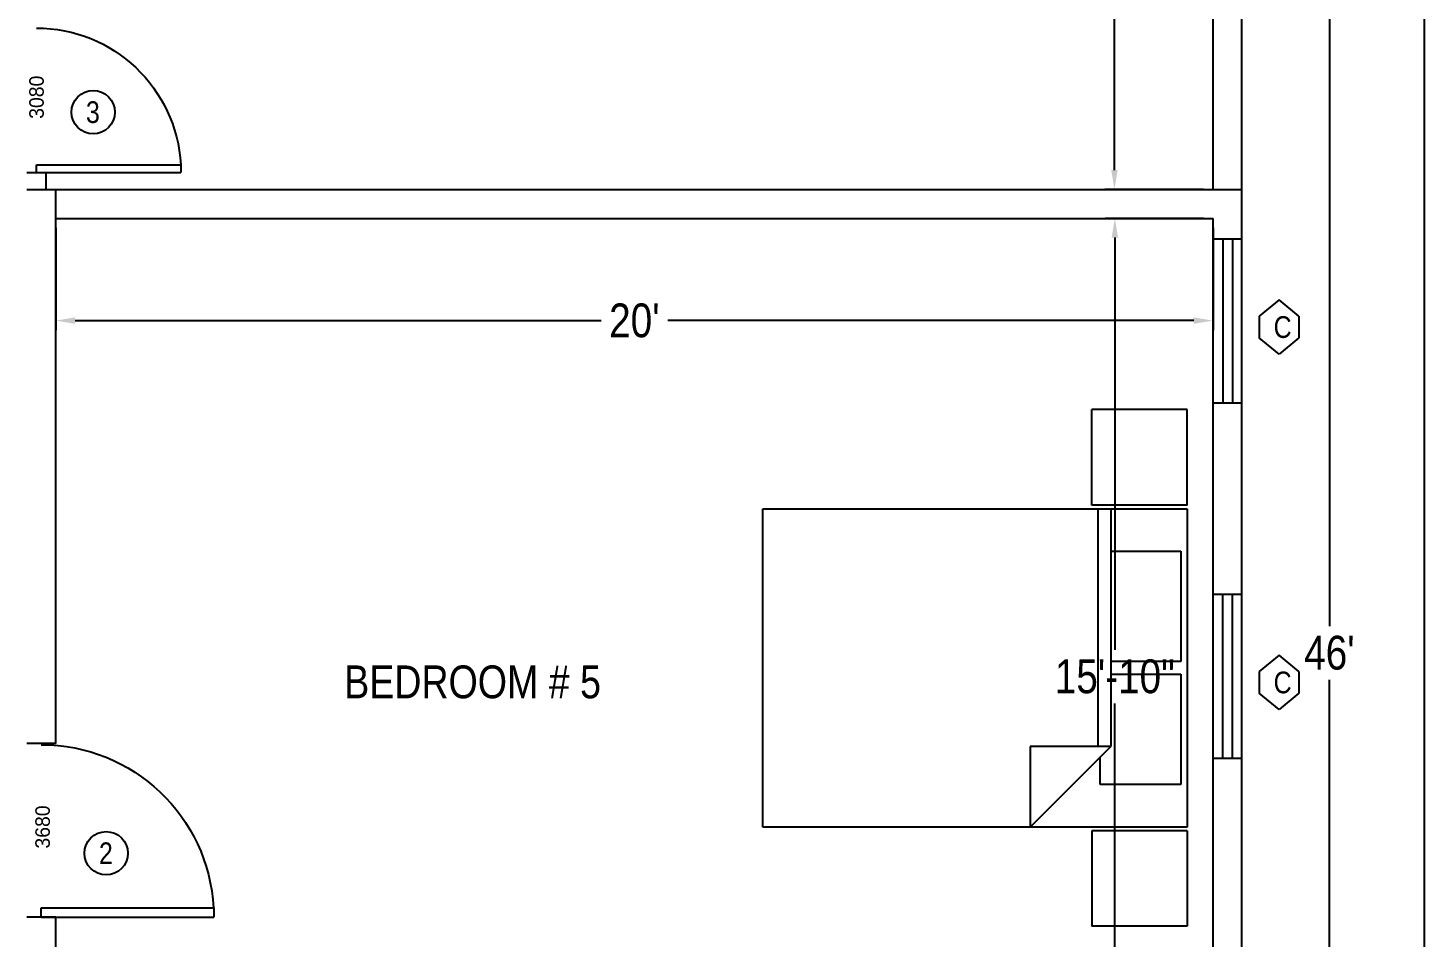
# Model space of a CAD drawing. Header units: inches. Extents: x -1842 to 12195, y -2228 to 2193.
# Drawn here: x 4310 to 4599.5, y 865.3 to 1054 of the extents above; entities that cross this region are included whole.
import ezdxf

# ---------------------------------------------------------------- set-up
doc = ezdxf.new("R2010")
doc.units = ezdxf.units.IN
doc.header["$LTSCALE"] = 6
doc.header["$MEASUREMENT"] = 0
for name, color, linetype in [('CABS', 23, 'Continuous'), ('Title Block', 7, 'Continuous'), ('TITLES', 3, 'Continuous'), ('TXT', 4, 'Continuous'), ('windows', 4, 'Continuous')]:
    doc.layers.add(name, color=color, linetype=linetype)
doc.styles.add('HS-DESIGN-TTLB', font='GOTHIC.TTF')
doc.styles.get("Standard").update_dxf_attribs({"font": 'ARIALN.TTF'})
doc.dimstyles.get("Standard").update_dxf_attribs({"dimtxt": 7, "dimasz": 4, "dimexe": 2, "dimexo": 2, "dimgap": 2, "dimtad": 0, "dimtih": 1, "dimtoh": 1, "dimdec": 0, "dimzin": 0, "dimdsep": 46, "dimlunit": 4, "dimtxsty": 'Standard', "dimcen": 0.09, "dimclrd": 3, "dimclre": 3, "dimclrt": 3, "dimadec": 0, "dimazin": 0, "dimtfac": 1, "dimtdec": 0, "dimtofl": 0, "dimtmove": 0, "dimatfit": 3, "dimfxl": 1, "dimtolj": 1, "dimtzin": 0, "dimarcsym": 0})

# ---------------------------------------------------------------- blocks, each defined once
blk = doc.blocks.new('door')
at = {"layer": 'windows'}
for p, q in [((9950.29, 7178.88), (9948.56, 7178.88)), ((9948.56, 7178.88), (9948.56, 7146.97)), ((9950.29, 7178.88), (9948.56, 7178.88)), ((9950.29, 7178.88), (9950.29, 7146.97)), ((9948.56, 7146.97), (9950.29, 7146.97))]:
    blk.add_line(p, q, dxfattribs=at)
blk.add_arc((9950.29, 7178.88), 31.9, 180, 266.8995, dxfattribs=at)
blk = doc.blocks.new('*D89')
at = {"layer": 'Defpoints', "color": 0, "transparency": 16777216}
for p in [(4315.73, 1014.48), (4555.73, 1014.48), (4555.73, 993.28)]:
    blk.add_point(p, dxfattribs=at)
at = {"layer": 'Title Block', "color": 3, "lineweight": -2, "transparency": 16777216}
for p, q in [((4315.73, 1012.48), (4315.73, 991.28)), ((4555.73, 1012.48), (4555.73, 991.28)), ((4319.73, 993.28), (4428.81, 993.28)), ((4551.73, 993.28), (4442.65, 993.28))]:
    blk.add_line(p, q, dxfattribs=at)
at = {"layer": 'Title Block', "color": 3, "transparency": 16777216}
for points in [[(4319.73, 993.94), (4319.73, 992.61), (4315.73, 993.28)], [(4551.73, 993.94), (4551.73, 992.61), (4555.73, 993.28)]]:
    blk.add_solid(points, dxfattribs=at)
at = {"layer": 'Title Block', "color": 3, "transparency": 16777216, "insert": (4435.73, 993.28), "char_height": 7, "attachment_point": 5}
blk.add_mtext("\\A1;20'", dxfattribs=at)
blk = doc.blocks.new('*D90')
at = {"layer": 'Defpoints', "color": 0, "transparency": 16777216}
for p in [(4555.73, 1014.48), (4535.36, 824.48), (4555.73, 824.48)]:
    blk.add_point(p, dxfattribs=at)
at = {"layer": 'Title Block', "color": 3, "lineweight": -2, "transparency": 16777216}
for p, q in [((4553.73, 1014.48), (4533.36, 1014.48)), ((4535.36, 1010.48), (4535.36, 925.05)), ((4535.36, 828.48), (4535.36, 913.9)), ((4553.73, 824.48), (4533.36, 824.48))]:
    blk.add_line(p, q, dxfattribs=at)
at = {"layer": 'Title Block', "color": 3, "transparency": 16777216}
for points in [[(4534.69, 1010.48), (4536.03, 1010.48), (4535.36, 1014.48)], [(4534.69, 828.48), (4536.03, 828.48), (4535.36, 824.48)]]:
    blk.add_solid(points, dxfattribs=at)
at = {"layer": 'Title Block', "color": 3, "transparency": 16777216, "insert": (4535.36, 919.48), "char_height": 7, "attachment_point": 5}
blk.add_mtext('\\A1;15\'-10"', dxfattribs=at)
blk = doc.blocks.new('Bed - Queen')
at = {"linetype": 'Continuous'}
for p, q in [((0, -80.00003), (0, 0)), ((0, 0), (59.99999, 0)), ((59.99999, 0), (59.99999, -80.00003)), ((7.99999, -1.2), (28.79998, -1.2)), ((7.99999, -14.4), (7.99999, -1.2)), ((28.79998, -1.2), (28.79998, -14.4)), ((31.19999, -1.2), (51.99999, -1.2)), ((31.19999, -14.4), (31.19999, -1.2)), ((51.99999, -1.2), (51.99999, -16.4)), ((0, -14.4), (44.8, -14.4)), ((59.99999, -29.6), (44.8, -14.4)), ((44.8, -14.4), (44.8, -29.6)), ((44.8, -16.8), (0, -16.8)), ((51.99999, -16.4), (46.79936, -16.4)), ((44.8, -29.6), (59.99999, -29.6)), ((59.99999, -80.00003), (0, -80.00003))]:
    blk.add_line(p, q, dxfattribs=at)
blk = doc.blocks.new('*D108')
at = {"layer": 'Defpoints', "color": 0, "transparency": 16777216}
for p in [(4555.73, 1194.48), (4535.28, 1020.48), (4555.73, 1020.48)]:
    blk.add_point(p, dxfattribs=at)
at = {"layer": 'Title Block', "color": 3, "lineweight": -2, "transparency": 16777216}
for p, q in [((4553.73, 1194.48), (4533.28, 1194.48)), ((4535.28, 1190.48), (4535.28, 1113.05)), ((4535.28, 1024.48), (4535.28, 1101.9)), ((4553.73, 1020.48), (4533.28, 1020.48))]:
    blk.add_line(p, q, dxfattribs=at)
at = {"layer": 'Title Block', "color": 3, "transparency": 16777216}
for points in [[(4534.61, 1190.48), (4535.94, 1190.48), (4535.28, 1194.48)], [(4534.61, 1024.48), (4535.94, 1024.48), (4535.28, 1020.48)]]:
    blk.add_solid(points, dxfattribs=at)
at = {"layer": 'Title Block', "color": 3, "transparency": 16777216, "insert": (4535.28, 1107.48), "char_height": 7, "attachment_point": 5}
blk.add_mtext('\\A1;14\'-6"', dxfattribs=at)
blk = doc.blocks.new('*D113')
at = {"layer": 'Defpoints', "color": 0, "transparency": 16777216}
for p in [(4561.73, 1200.48), (4561.73, 648.28), (4579.86, 648.28)]:
    blk.add_point(p, dxfattribs=at)
at = {"layer": 'Title Block', "color": 3, "lineweight": -2, "transparency": 16777216}
for p, q in [((4563.73, 1200.48), (4581.86, 1200.48)), ((4579.86, 1196.48), (4579.86, 929.95)), ((4579.86, 652.28), (4579.86, 918.8)), ((4563.73, 648.28), (4581.86, 648.28))]:
    blk.add_line(p, q, dxfattribs=at)
at = {"layer": 'Title Block', "color": 3, "transparency": 16777216}
for points in [[(4579.19, 1196.48), (4580.52, 1196.48), (4579.86, 1200.48)], [(4579.19, 652.28), (4580.52, 652.28), (4579.86, 648.28)]]:
    blk.add_solid(points, dxfattribs=at)
at = {"layer": 'Title Block', "color": 3, "transparency": 16777216, "insert": (4579.86, 924.38), "char_height": 7, "attachment_point": 5}
blk.add_mtext("\\A1;46'", dxfattribs=at)

msp = doc.modelspace()

# ---------------------------------------------------------------- linework, layer by layer
at = {"layer": 'CABS'}
for p, q in [((4530.5614265, 955.0396315), (4530.5614265, 974.8396315)), ((4550.3614265, 974.8396315), (4530.5614265, 974.8396315)), ((4550.3614265, 955.0396315), (4550.3614265, 974.8396315)), ((4550.3614265, 955.0396315), (4530.5614265, 955.0396315)), ((4530.5614265, 887.5160362), (4530.5614265, 867.7160362)), ((4550.3614265, 887.5160362), (4530.5614265, 887.5160362)), ((4550.3614265, 887.5160362), (4550.3614265, 867.7160362)), ((4550.3614265, 867.7160362), (4530.5614265, 867.7160362))]:
    msp.add_line(p, q, dxfattribs=at)
at = {"layer": 'Title Block'}
for p, q in [((4599.4908925, 1268.9201451), (4599.4908925, 368.173134)), ((4561.7317762, 1020.4778393), (4561.7317762, 1200.4778393)), ((4555.7317762, 1020.4778393), (4555.7317762, 1194.4778393)), ((4309.7317762, 1023.9778393), (4313.7317762, 1023.9778393)), ((4313.7317762, 1020.4778393), (4313.7317762, 1023.9778393)), ((4309.7317762, 1020.4778393), (4315.7317762, 1020.4778393)), ((4315.7317762, 1020.4778393), (4561.7317762, 1020.4778393)), ((4315.7317762, 905.5766679), (4315.7317762, 1020.4778393)), ((4561.7317762, 648.2778393), (4561.7317762, 1020.4778393)), ((4315.7317762, 1014.4778393), (4555.7317762, 1014.4778393)), ((4555.7317762, 654.2778393), (4555.7317762, 1014.4778393)), ((4561.7317762, 1010.1595103), (4555.7317762, 1010.1595103)), ((4561.7317762, 976.1595103), (4555.7317762, 976.1595103)), ((4561.7317762, 936.4778393), (4555.7317762, 936.4778393)), ((4315.7317762, 905.5766679), (4309.7317762, 905.5766679)), ((4561.7317762, 902.4778393), (4555.7317762, 902.4778393)), ((4315.7317762, 869.5766679), (4309.7317762, 869.5766679)), ((4315.7317762, 695.8778393), (4315.7317762, 869.5766679))]:
    msp.add_line(p, q, dxfattribs=at)
at = {"layer": 'TXT'}
for p, q in [((4557.7317762, 1010.1595103), (4557.7317762, 976.1595103)), ((4559.7317762, 1010.1595103), (4559.7317762, 976.1595103)), ((4557.7317762, 902.4778393), (4557.7317762, 936.4778393)), ((4559.7317762, 902.4778393), (4559.7317762, 936.4778393))]:
    msp.add_line(p, q, dxfattribs=at)
at = {"layer": 'windows'}
for p, q in [((4569.4191292, 997.5625), (4565.2941292, 994.1875)), ((4573.5441292, 994.1875), (4569.4191292, 997.5625)), ((4565.2941292, 994.1875), (4565.2941292, 989.6875)), ((4573.5441292, 994.1875), (4573.5441292, 989.6875)), ((4569.4191292, 986.3125), (4565.2941292, 989.6875)), ((4573.5441292, 989.6875), (4569.4191292, 986.3125)), ((4569.4191292, 923.8808291), (4565.2941292, 920.5058291)), ((4573.5441292, 920.5058291), (4569.4191292, 923.8808291)), ((4565.2941292, 920.5058291), (4565.2941292, 916.0058291)), ((4573.5441292, 920.5058291), (4573.5441292, 916.0058291)), ((4569.4191292, 912.6308291), (4565.2941292, 916.0058291)), ((4573.5441292, 916.0058291), (4569.4191292, 912.6308291))]:
    msp.add_line(p, q, dxfattribs=at)
for centre in [(4323.5, 1036.5), (4326.1993578, 882.8381422)]:
    msp.add_circle(centre, 4.5, dxfattribs=at)

# ---------------------------------------------------------------- block references
at = {"layer": 'CABS', "xscale": 1.1, "yscale": 1.1, "zscale": 1.1, "rotation": 270}
msp.add_blockref('Bed - Queen', (4550.3614265, 954.2778283), dxfattribs=at)
at = {"layer": 'TITLES', "rotation": 90}
for p, xscale, yscale, zscale in [((11053.9410962, 10369.0232483), -0.939173425781899, 0.939173425781899, 0.939173425781899), ((12365.0613251, 12030.5154212), -1.12167, 1.12167, 1.12167)]:
    msp.add_blockref('door', p, dxfattribs=dict(at, xscale=xscale, yscale=yscale, zscale=zscale))

# ---------------------------------------------------------------- texts
at = {"insert": (4375.5539093, 921.7778393), "char_height": 6.8007744, "width": 110.476910075, "attachment_point": 1}
msp.add_mtext('\\A1;BEDROOM # 5', dxfattribs=at)
at = {"layer": 'Title Block', "char_height": 3.0096, "width": 43.611515527, "attachment_point": 1, "rotation": 90, "style": 'HS-DESIGN-TTLB'}
for s, insert in [('3080', (4310.2381885, 1035.1130973)), ('3680', (4311.4974232, 883.8119258))]:
    msp.add_mtext(s, dxfattribs=dict(at, insert=insert))
at = {"layer": 'windows', "char_height": 4.5, "attachment_point": 1}
for s, width, insert in [('3', 3.5, (4322, 1038.75)), ('C', 6.385789309, (4568.2941292, 994.1875)), ('C', 6.385789309, (4568.2941292, 920.5058291)), ('2', 3.5, (4324.6993578, 885.0881422))]:
    msp.add_mtext_dynamic_manual_height_columns(s, width=width, gutter_width=30, heights=[0], dxfattribs=dict(at, insert=insert))

# ---------------------------------------------------------------- dimensions: what is measured, and where the dimension line sits
at = {"layer": 'Title Block'}
for base, p1, p2, picture, middle in [((4579.8566292, 648.2778393), (4561.7317762, 1200.4778393), (4561.7317762, 648.2778393), '*D113', (4579.8566292, 924.3778393)), ((4535.2782861, 1020.4778393), (4555.7317762, 1194.4778393), (4555.7317762, 1020.4778393), '*D108', (4535.2782861, 1107.4778393)), ((4535.3613935, 824.4778393), (4555.7317762, 1014.4778393), (4555.7317762, 824.4778393), '*D90', (4535.3613935, 919.4778393))]:
    dim = msp.add_linear_dim(base=base, p1=p1, p2=p2, angle=90, dimstyle='Standard', dxfattribs=at)
    dim.commit()
    dim.dimension.update_dxf_attribs({"geometry": picture, "text_midpoint": middle})
dim = msp.add_linear_dim(base=(4555.7317762, 993.2778393), p1=(4315.7317762, 1014.4778393), p2=(4555.7317762, 1014.4778393), dimstyle='Standard', dxfattribs=at)
dim.commit()
dim.dimension.update_dxf_attribs({"geometry": '*D89', "text_midpoint": (4435.7317762, 993.2778393)})

doc.saveas('drawing.dxf')
